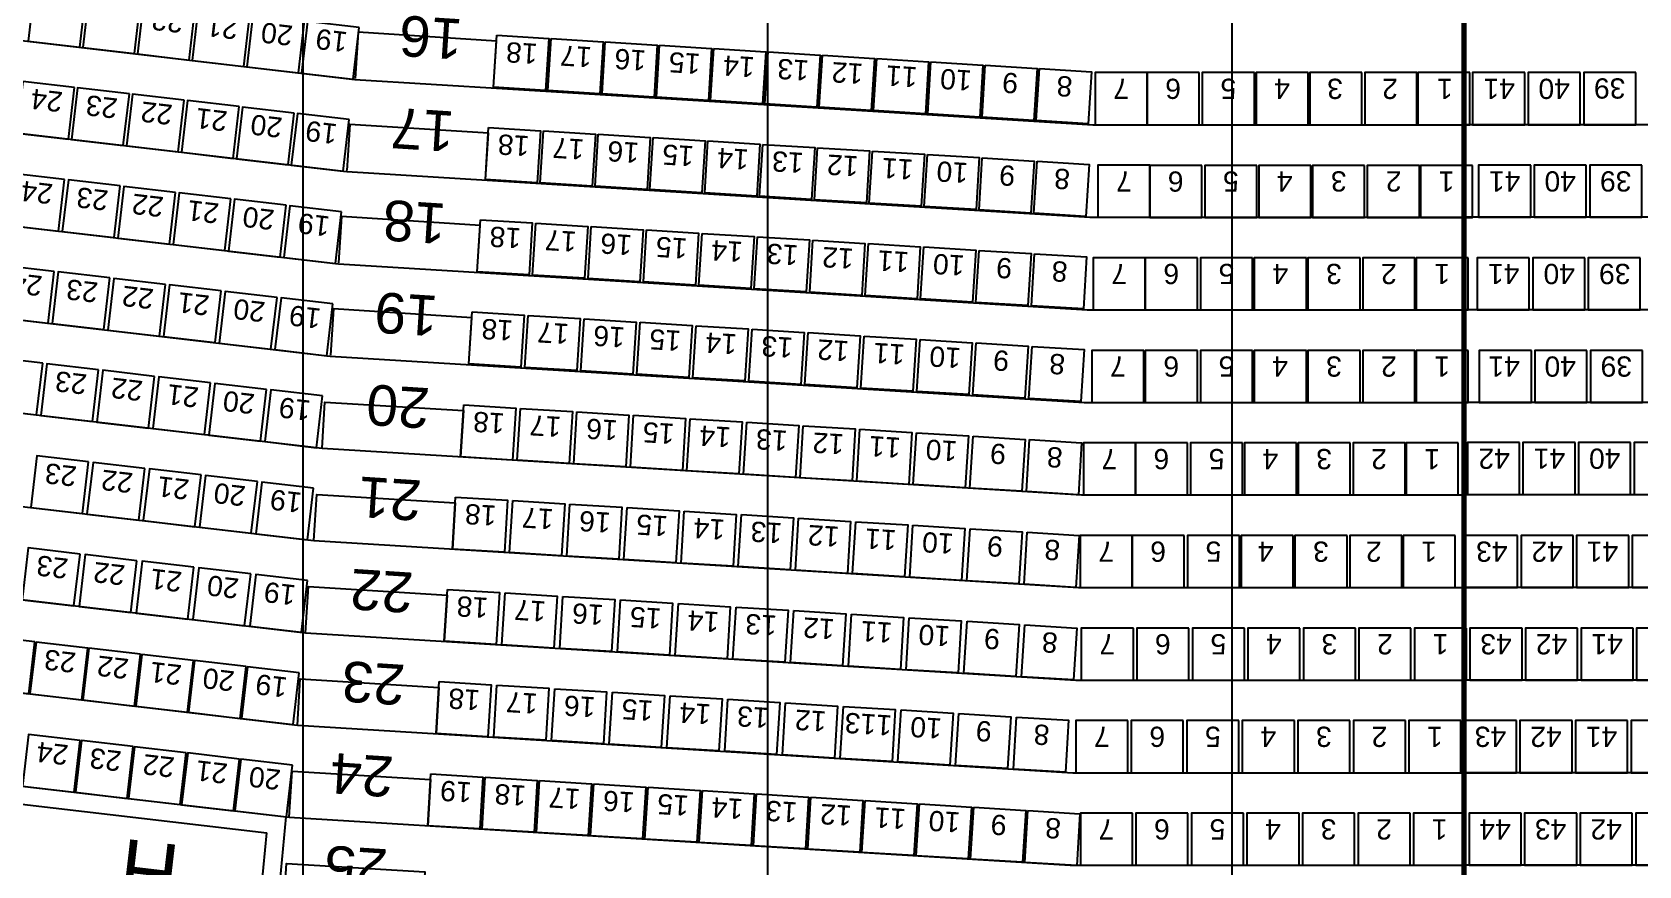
# Model space of a CAD drawing. Header units: millimetres. Extents: x -76108 to 202332, y 27411 to 140378.
# Drawn here: x 106375 to 120263, y 42728 to 49933 of the extents above; entities that cross this region are included whole.
import ezdxf
from ezdxf.enums import TextEntityAlignment as Align

# ---------------------------------------------------------------- set-up
doc = ezdxf.new("R2010")
doc.units = ezdxf.units.MM
doc.header["$LTSCALE"] = 100
for name, color, linetype in [('LINOR_HÄNG', 40, 'CONTINUOUS'), ('O-RADER', 252, 'CONTINUOUS'), ('O-STOLAR', 1, 'CONTINUOUS'), ('O-STOLNUMMER', 7, 'CONTINUOUS'), ('R-RADER', 252, 'CONTINUOUS'), ('R-RADNUMMER', 4, 'CONTINUOUS'), ('R-STOLAR', 1, 'CONTINUOUS'), ('R-STOLNUMMER', 7, 'CONTINUOUS'), ('R-TRAPPA', 254, 'CONTINUOUS'), ('SEKTIONS_NR', 4, 'CONTINUOUS')]:
    doc.layers.add(name, color=color, linetype=linetype)
doc.layers.add('SEKTIONER', color=4, linetype='CONTINUOUS', lineweight=70)
doc.styles.add('ARIAL', font='arial.ttf')

msp = doc.modelspace()

# ---------------------------------------------------------------- linework, layer by layer
at = {"layer": 'LINOR_HÄNG'}
for p, q in [((116745.1, 137808.9), (116745.1, 30391.1)), ((112730.1, 137450.7), (112730.1, 30749.3)), ((108715.1, 136831.3), (108715.1, 31368.7))]:
    msp.add_line(p, q, dxfattribs=at)
at = {"layer": 'O-RADER'}
for p, q in [((121962.5, 49133.3), (118752.6, 49133.3)), ((121987.1, 48333.3), (118752.6, 48333.3)), ((122011.6, 47533.3), (118752.6, 47533.3)), ((122036.2, 46733.3), (118752.6, 46733.3)), ((122060.7, 45933.3), (118752.6, 45933.3)), ((122085.3, 45133.3), (118752.6, 45133.3)), ((122109.8, 44333.3), (118752.6, 44333.3)), ((122134.4, 43533.3), (118752.6, 43533.3)), ((122158.9, 42733.3), (118752.6, 42733.3))]:
    msp.add_line(p, q, dxfattribs=at)
at = {"layer": 'O-STOLAR'}
for points in [[(119275.9, 49583.3), (118825.9, 49583.3), (118825.9, 49133.3), (119275.9, 49133.3)], [(119755.9, 49583.3), (119305.9, 49583.3), (119305.9, 49133.3), (119755.9, 49133.3)], [(120235.9, 49583.3), (119785.9, 49583.3), (119785.9, 49133.3), (120235.9, 49133.3)], [(119328.2, 48783.3), (118878.2, 48783.3), (118878.2, 48333.3), (119328.2, 48333.3)], [(119808.2, 48783.3), (119358.2, 48783.3), (119358.2, 48333.3), (119808.2, 48333.3)], [(120288.2, 48783.3), (119838.2, 48783.3), (119838.2, 48333.3), (120288.2, 48333.3)], [(119315.1, 47983.3), (118865.1, 47983.3), (118865.1, 47533.3), (119315.1, 47533.3)], [(119795.1, 47983.3), (119345.1, 47983.3), (119345.1, 47533.3), (119795.1, 47533.3)], [(120275.1, 47983.3), (119825.1, 47983.3), (119825.1, 47533.3), (120275.1, 47533.3)], [(119333.8, 47183.3), (118883.8, 47183.3), (118883.8, 46733.3), (119333.8, 46733.3)], [(119813.8, 47183.3), (119363.8, 47183.3), (119363.8, 46733.3), (119813.8, 46733.3)], [(120293.8, 47183.3), (119843.8, 47183.3), (119843.8, 46733.3), (120293.8, 46733.3)], [(119231.1, 46386.8), (118781.1, 46386.8), (118781.1, 45936.8), (119231.1, 45936.8)], [(119711.1, 46386.8), (119261.1, 46386.8), (119261.1, 45936.8), (119711.1, 45936.8)], [(120191.1, 46386.8), (119741.1, 46386.8), (119741.1, 45936.8), (120191.1, 45936.8)], [(120671.1, 46386.8), (120221.1, 46386.8), (120221.1, 45936.8), (120671.1, 45936.8)], [(119215.2, 45583.3), (118765.2, 45583.3), (118765.2, 45133.3), (119215.2, 45133.3)], [(119695.2, 45583.3), (119245.2, 45583.3), (119245.2, 45133.3), (119695.2, 45133.3)], [(120175.2, 45583.3), (119725.2, 45583.3), (119725.2, 45133.3), (120175.2, 45133.3)], [(120655.2, 45583.3), (120205.2, 45583.3), (120205.2, 45133.3), (120655.2, 45133.3)], [(119253.3, 44783.3), (118803.3, 44783.3), (118803.3, 44333.3), (119253.3, 44333.3)], [(119733.3, 44783.3), (119283.3, 44783.3), (119283.3, 44333.3), (119733.3, 44333.3)], [(120213.3, 44783.3), (119763.3, 44783.3), (119763.3, 44333.3), (120213.3, 44333.3)], [(120693.3, 44783.3), (120243.3, 44783.3), (120243.3, 44333.3), (120693.3, 44333.3)], [(119205.4, 43983.3), (118755.4, 43983.3), (118755.4, 43533.3), (119205.4, 43533.3)], [(119685.4, 43983.3), (119235.4, 43983.3), (119235.4, 43533.3), (119685.4, 43533.3)], [(120165.4, 43983.3), (119715.4, 43983.3), (119715.4, 43533.3), (120165.4, 43533.3)], [(120645.4, 43983.3), (120195.4, 43983.3), (120195.4, 43533.3), (120645.4, 43533.3)], [(119245.4, 43183.3), (118795.4, 43183.3), (118795.4, 42733.3), (119245.4, 42733.3)], [(119725.4, 43183.3), (119275.4, 43183.3), (119275.4, 42733.3), (119725.4, 42733.3)], [(120205.4, 43183.3), (119755.4, 43183.3), (119755.4, 42733.3), (120205.4, 42733.3)], [(120685.4, 43183.3), (120235.4, 43183.3), (120235.4, 42733.3), (120685.4, 42733.3)]]:
    msp.add_lwpolyline(points, close=True, dxfattribs=at)
at = {"layer": 'R-RADER'}
for p, q in [((103004.9, 50244.3), (109164.8, 49525)), ((102892.6, 49452), (109093.8, 48727.9)), ((109164.8, 49525), (113783.1, 49241.4)), ((113783.1, 49241.4), (115542.7, 49133.3)), ((115542.7, 49133.3), (118752.6, 49133.3)), ((102780.3, 48659.7), (109022.9, 47930.7)), ((109093.8, 48727.9), (113758.6, 48441.4)), ((113758.6, 48441.4), (115518.1, 48333.3)), ((115518.1, 48333.3), (118752.6, 48333.3)), ((109022.9, 47930.7), (113579.2, 47650.9)), ((102668, 47867.3), (108951.9, 47133.6)), ((113579.2, 47650.9), (115493.6, 47533.3)), ((115493.6, 47533.3), (118752.6, 47533.3)), ((108951.9, 47133.6), (113554.6, 46850.9)), ((102555.7, 47075), (108880.9, 46336.4)), ((113554.6, 46850.9), (115469, 46733.3)), ((115469, 46733.3), (118752.6, 46733.3)), ((102443.4, 46282.7), (108810, 45539.3)), ((108880.9, 46336.4), (115211.6, 45947.6)), ((115211.6, 45947.6), (115444.5, 45933.3)), ((115444.5, 45933.3), (118752.6, 45933.3)), ((102331.2, 45490.4), (108739, 44742.1)), ((108810, 45539.3), (115187, 45147.6)), ((115187, 45147.6), (115420, 45133.3)), ((115420, 45133.3), (118752.6, 45133.3)), ((108739, 44742.1), (115395.4, 44333.3)), ((102218.9, 44698), (108668, 43945)), ((115395.4, 44333.3), (118752.6, 44333.3)), ((108668, 43945), (115370.9, 43533.3)), ((115370.9, 43533.3), (118752.6, 43533.3)), ((108597.1, 43147.8), (108597.1, 43147.8)), ((108597.1, 43147.8), (115346.3, 42733.3)), ((115346.3, 42733.3), (118752.6, 42733.3))]:
    msp.add_line(p, q, dxfattribs=at)
at = {"layer": 'R-STOLAR'}
for points in [[(106838.7, 50249.7), (106391.8, 50301.9), (106339.6, 49854.9), (106786.5, 49802.7)], [(107311.5, 50194.5), (106864.6, 50246.7), (106812.4, 49799.7), (107259.3, 49747.5)], [(107784.3, 50139.3), (107337.4, 50191.5), (107285.2, 49744.5), (107732.1, 49692.3)], [(108257.1, 50084.1), (107810.1, 50136.3), (107757.9, 49689.3), (108204.9, 49637.1)], [(108729.9, 50028.9), (108282.9, 50081.1), (108230.7, 49634.1), (108677.7, 49581.9)], [(109202.7, 49973.7), (108755.7, 50025.9), (108703.5, 49578.9), (109150.5, 49526.7)], [(110390.9, 49906.1), (110840.1, 49878.5), (110812.5, 49429.4), (110363.3, 49457)], [(110860, 49877.3), (111309.2, 49849.7), (111281.6, 49400.6), (110832.5, 49428.1)], [(111329.2, 49848.5), (111778.3, 49820.9), (111750.7, 49371.7), (111301.6, 49399.3)], [(111798.3, 49819.7), (112247.4, 49792.1), (112219.8, 49342.9), (111770.7, 49370.5)], [(112267.4, 49790.9), (112716.5, 49763.3), (112689, 49314.1), (112239.8, 49341.7)], [(112736.5, 49762), (113185.7, 49734.5), (113158.1, 49285.3), (112708.9, 49312.9)], [(113205.6, 49733.2), (113654.8, 49705.6), (113627.2, 49256.5), (113178, 49284.1)], [(113674.7, 49704.4), (114123.9, 49676.8), (114096.3, 49227.7), (113647.2, 49255.3)], [(114143.9, 49675.6), (114593, 49648), (114565.4, 49198.9), (114116.3, 49226.5)], [(114613, 49646.8), (115062.1, 49619.2), (115034.5, 49170.1), (114585.4, 49197.6)], [(115082.1, 49618), (115531.2, 49590.4), (115503.7, 49141.2), (115054.5, 49168.8)], [(116012.5, 49583.3), (115562.5, 49583.3), (115562.5, 49133.3), (116012.5, 49133.3)], [(116462.5, 49583.3), (116012.5, 49583.3), (116012.5, 49133.3), (116462.5, 49133.3)], [(116939.4, 49583.3), (116489.4, 49583.3), (116489.4, 49133.3), (116939.4, 49133.3)], [(117404.7, 49583.3), (116954.7, 49583.3), (116954.7, 49133.3), (117404.7, 49133.3)], [(117868.9, 49583.3), (117418.9, 49583.3), (117418.9, 49133.3), (117868.9, 49133.3)], [(118343.5, 49583.3), (117893.5, 49583.3), (117893.5, 49133.3), (118343.5, 49133.3)], [(118803.2, 49583.3), (118353.2, 49583.3), (118353.2, 49133.3), (118803.2, 49133.3)], [(106740.4, 49455.7), (106293.4, 49507.9), (106241.2, 49061), (106688.2, 49008.8)], [(107215.1, 49400.3), (106768.2, 49452.5), (106716, 49005.5), (107162.9, 48953.3)], [(107689.9, 49344.9), (107242.9, 49397.1), (107190.8, 48950.1), (107637.7, 48897.9)], [(108164.7, 49289.4), (107717.7, 49341.6), (107665.5, 48894.7), (108112.5, 48842.5)], [(108639.5, 49234), (108192.5, 49286.2), (108140.3, 48839.2), (108587.3, 48787)], [(109114.2, 49178.6), (108667.3, 49230.8), (108615.1, 48783.8), (109062, 48731.6)], [(110320, 49109), (110769.1, 49081.4), (110741.5, 48632.3), (110292.4, 48659.9)], [(110794.1, 49079.9), (111243.2, 49052.3), (111215.6, 48603.2), (110766.5, 48630.7)], [(111268.2, 49050.8), (111717.3, 49023.2), (111689.8, 48574), (111240.6, 48601.6)], [(111742.3, 49021.7), (112191.4, 48994.1), (112163.9, 48544.9), (111714.7, 48572.5)], [(112216.4, 48992.5), (112665.6, 48965), (112638, 48515.8), (112188.8, 48543.4)], [(112690.5, 48963.4), (113139.7, 48935.8), (113112.1, 48486.7), (112662.9, 48514.3)], [(113164.6, 48934.3), (113613.8, 48906.7), (113586.2, 48457.6), (113137, 48485.2)], [(113638.7, 48905.2), (114087.9, 48877.6), (114060.3, 48428.4), (113611.1, 48456)], [(114112.8, 48876.1), (114562, 48848.5), (114534.4, 48399.3), (114085.2, 48426.9)], [(114586.9, 48846.9), (115036.1, 48819.4), (115008.5, 48370.2), (114559.3, 48397.8)], [(115061, 48817.8), (115510.2, 48790.2), (115482.6, 48341.1), (115033.5, 48368.7)], [(116037.1, 48783.3), (115587.1, 48783.3), (115587.1, 48333.3), (116037.1, 48333.3)], [(116484.6, 48782), (116034.6, 48782), (116034.6, 48332), (116484.6, 48332)], [(116961.4, 48782), (116511.4, 48782), (116511.4, 48332), (116961.4, 48332)], [(117426.7, 48782), (116976.7, 48782), (116976.7, 48332), (117426.7, 48332)], [(117890.9, 48782), (117440.9, 48782), (117440.9, 48332), (117890.9, 48332)], [(118365.5, 48782), (117915.5, 48782), (117915.5, 48332), (118365.5, 48332)], [(118825.2, 48782), (118375.2, 48782), (118375.2, 48332), (118825.2, 48332)], [(106655.9, 48660.2), (106208.9, 48712.4), (106156.7, 48265.4), (106603.7, 48213.2)], [(107134.6, 48604.3), (106687.7, 48656.5), (106635.5, 48209.5), (107082.4, 48157.3)], [(107613.4, 48548.4), (107166.4, 48600.6), (107114.2, 48153.6), (107561.2, 48101.4)], [(108092.1, 48492.5), (107645.2, 48544.7), (107593, 48097.7), (108039.9, 48045.5)], [(108570.9, 48436.6), (108123.9, 48488.8), (108071.7, 48041.8), (108518.7, 47989.6)], [(109049.6, 48380.7), (108602.7, 48432.9), (108550.5, 47985.9), (108997.4, 47933.7)], [(110249, 48311.9), (110698.2, 48284.3), (110670.6, 47835.2), (110221.4, 47862.8)], [(110728.1, 48282.5), (111177.3, 48254.9), (111149.7, 47805.8), (110700.5, 47833.4)], [(111207.2, 48253.1), (111656.4, 48225.5), (111628.8, 47776.3), (111179.6, 47803.9)], [(111686.3, 48223.7), (112135.5, 48196.1), (112107.9, 47746.9), (111658.7, 47774.5)], [(112165.4, 48194.2), (112614.6, 48166.6), (112587, 47717.5), (112137.8, 47745.1)], [(112644.5, 48164.8), (113093.7, 48137.2), (113066.1, 47688.1), (112616.9, 47715.7)], [(113123.6, 48135.4), (113572.7, 48107.8), (113545.2, 47658.6), (113096, 47686.2)], [(113602.7, 48106), (114051.8, 48078.4), (114024.3, 47629.2), (113575.1, 47656.8)], [(114081.8, 48076.5), (114530.9, 48048.9), (114503.4, 47599.8), (114054.2, 47627.4)], [(106564.5, 47865.4), (106117.5, 47917.6), (106065.3, 47470.6), (106512.3, 47418.5)], [(114560.9, 48047.1), (115010, 48019.5), (114982.5, 47570.4), (114533.3, 47597.9)], [(115040, 48017.7), (115489.1, 47990.1), (115461.6, 47540.9), (115012.4, 47568.5)], [(115996.6, 47983.3), (115546.6, 47983.3), (115546.6, 47533.3), (115996.6, 47533.3)], [(116446.6, 47983.3), (115996.6, 47983.3), (115996.6, 47533.3), (116446.6, 47533.3)], [(116923.5, 47983.3), (116473.5, 47983.3), (116473.5, 47533.3), (116923.5, 47533.3)], [(117388.8, 47983.3), (116938.8, 47983.3), (116938.8, 47533.3), (117388.8, 47533.3)], [(117852.9, 47983.3), (117402.9, 47983.3), (117402.9, 47533.3), (117852.9, 47533.3)], [(118327.6, 47983.3), (117877.6, 47983.3), (117877.6, 47533.3), (118327.6, 47533.3)], [(118787.3, 47983.3), (118337.3, 47983.3), (118337.3, 47533.3), (118787.3, 47533.3)], [(107046.2, 47809.2), (106599.2, 47861.4), (106547, 47414.4), (106994, 47362.2)], [(107527.9, 47752.9), (107080.9, 47805.1), (107028.8, 47358.1), (107475.7, 47306)], [(108009.6, 47696.7), (107562.7, 47748.9), (107510.5, 47301.9), (107957.4, 47249.7)], [(108491.4, 47640.4), (108044.4, 47692.6), (107992.2, 47245.6), (108439.2, 47193.5)], [(108973.1, 47584.2), (108526.1, 47636.4), (108473.9, 47189.4), (108920.9, 47137.2)], [(110178.1, 47514.8), (110627.2, 47487.3), (110599.6, 47038.1), (110150.5, 47065.7)], [(110662.1, 47485.1), (111111.3, 47457.5), (111083.7, 47008.4), (110634.6, 47036)], [(111146.2, 47455.4), (111595.4, 47427.8), (111567.8, 46978.6), (111118.6, 47006.2)], [(111630.3, 47425.6), (112079.5, 47398.1), (112051.9, 46948.9), (111602.7, 46976.5)], [(112114.4, 47395.9), (112563.6, 47368.3), (112536, 46919.2), (112086.8, 46946.8)], [(112598.5, 47366.2), (113047.6, 47338.6), (113020.1, 46889.4), (112570.9, 46917)], [(113082.6, 47336.5), (113531.7, 47308.9), (113504.1, 46859.7), (113055, 46887.3)], [(113566.7, 47306.7), (114015.8, 47279.1), (113988.2, 46830), (113539.1, 46857.6)], [(114050.8, 47277), (114499.9, 47249.4), (114472.3, 46800.2), (114023.2, 46827.8)], [(114534.8, 47247.3), (114984, 47219.7), (114956.4, 46770.5), (114507.3, 46798.1)], [(106466.1, 47071.5), (106019.1, 47123.7), (105966.9, 46676.7), (106413.9, 46624.5)], [(115018.9, 47217.5), (115468.1, 47189.9), (115440.5, 46740.8), (114991.3, 46768.4)], [(115985, 47183.3), (115535, 47183.3), (115535, 46733.3), (115985, 46733.3)], [(116446.6, 47183.3), (115996.6, 47183.3), (115996.6, 46733.3), (116446.6, 46733.3)], [(116923.5, 47183.3), (116473.5, 47183.3), (116473.5, 46733.3), (116923.5, 46733.3)], [(117388.8, 47183.3), (116938.8, 47183.3), (116938.8, 46733.3), (117388.8, 46733.3)], [(117852.9, 47183.3), (117402.9, 47183.3), (117402.9, 46733.3), (117852.9, 46733.3)], [(118327.6, 47183.3), (117877.6, 47183.3), (117877.6, 46733.3), (118327.6, 46733.3)], [(118787.3, 47183.3), (118337.3, 47183.3), (118337.3, 46733.3), (118787.3, 46733.3)], [(106949.8, 47015), (106502.8, 47067.2), (106450.6, 46620.2), (106897.6, 46568)], [(107433.5, 46958.5), (106986.5, 47010.7), (106934.4, 46563.7), (107381.3, 46511.5)], [(107917.2, 46902), (107470.3, 46954.2), (107418.1, 46507.3), (107865, 46455.1)], [(108400.9, 46845.5), (107954, 46897.7), (107901.8, 46450.8), (108348.7, 46398.6)], [(108884.6, 46789.1), (108437.7, 46841.3), (108385.5, 46394.3), (108832.5, 46342.1)], [(110106.3, 46712), (110555.4, 46684.4), (110527.8, 46235.3), (110078.7, 46262.9)], [(110595.3, 46682), (111044.5, 46654.4), (111016.9, 46205.3), (110567.7, 46232.8)], [(111084.4, 46652), (111533.6, 46624.4), (111506, 46175.2), (111056.8, 46202.8)], [(111573.5, 46621.9), (112022.6, 46594.3), (111995.1, 46145.2), (111545.9, 46172.8)], [(112062.6, 46591.9), (112511.7, 46564.3), (112484.1, 46115.1), (112035, 46142.7)], [(112551.6, 46561.8), (113000.8, 46534.3), (112973.2, 46085.1), (112524.1, 46112.7)], [(113040.7, 46531.8), (113489.9, 46504.2), (113462.3, 46055.1), (113013.1, 46082.6)], [(113529.8, 46501.8), (113979, 46474.2), (113951.4, 46025), (113502.2, 46052.6)], [(114018.9, 46471.7), (114468, 46444.1), (114440.4, 45995), (113991.3, 46022.6)], [(114508, 46441.7), (114957.1, 46414.1), (114929.5, 45964.9), (114480.4, 45992.5)], [(114997, 46411.6), (115446.2, 46384.1), (115418.6, 45934.9), (114969.5, 45962.5)], [(106861.3, 46219.9), (106414.4, 46272.1), (106362.2, 45825.1), (106809.2, 45772.9)], [(115911.1, 46383.3), (115461.1, 46383.3), (115461.1, 45933.3), (115911.1, 45933.3)], [(116361.1, 46383.3), (115911.1, 46383.3), (115911.1, 45933.3), (116361.1, 45933.3)], [(116837.9, 46383.3), (116387.9, 46383.3), (116387.9, 45933.3), (116837.9, 45933.3)], [(117303.2, 46383.3), (116853.2, 46383.3), (116853.2, 45933.3), (117303.2, 45933.3)], [(117767.4, 46383.3), (117317.4, 46383.3), (117317.4, 45933.3), (117767.4, 45933.3)], [(118242.1, 46383.3), (117792.1, 46383.3), (117792.1, 45933.3), (118242.1, 45933.3)], [(118701.8, 46383.3), (118251.8, 46383.3), (118251.8, 45933.3), (118701.8, 45933.3)], [(107348, 46163.1), (106901.1, 46215.2), (106848.9, 45768.3), (107295.8, 45716.1)], [(107834.7, 46106.2), (107387.8, 46158.4), (107335.6, 45711.4), (107782.5, 45659.3)], [(108321.4, 46049.4), (107874.5, 46101.6), (107822.3, 45654.6), (108269.2, 45602.4)], [(108808.1, 45992.6), (108361.2, 46044.8), (108309, 45597.8), (108755.9, 45545.6)], [(110035.3, 45914.9), (110484.4, 45887.3), (110456.9, 45438.1), (110007.7, 45465.7)], [(110529.4, 45884.5), (110978.5, 45857), (110950.9, 45407.8), (110501.8, 45435.4)], [(111023.4, 45854.2), (111472.6, 45826.6), (111445, 45377.5), (110995.8, 45405)], [(111517.5, 45823.8), (111966.6, 45796.3), (111939.1, 45347.1), (111489.9, 45374.7)], [(112011.6, 45793.5), (112460.7, 45765.9), (112433.1, 45316.8), (111984, 45344.3)], [(112505.6, 45763.2), (112954.8, 45735.6), (112927.2, 45286.4), (112478, 45314)], [(112999.7, 45732.8), (113448.9, 45705.2), (113421.3, 45256.1), (112972.1, 45283.7)], [(113493.8, 45702.5), (113942.9, 45674.9), (113915.3, 45225.7), (113466.2, 45253.3)], [(113987.8, 45672.1), (114437, 45644.5), (114409.4, 45195.4), (113960.3, 45223)], [(114481.9, 45641.8), (114931.1, 45614.2), (114903.5, 45165), (114454.3, 45192.6)], [(114976, 45611.4), (115425.1, 45583.8), (115397.5, 45134.7), (114948.4, 45162.3)], [(115884, 45583.3), (115434, 45583.3), (115434, 45133.3), (115884, 45133.3)], [(116334, 45583.3), (115884, 45583.3), (115884, 45133.3), (116334, 45133.3)], [(116810.8, 45583.3), (116360.8, 45583.3), (116360.8, 45133.3), (116810.8, 45133.3)], [(117276.1, 45583.3), (116826.1, 45583.3), (116826.1, 45133.3), (117276.1, 45133.3)], [(117740.3, 45583.3), (117290.3, 45583.3), (117290.3, 45133.3), (117740.3, 45133.3)], [(118214.9, 45583.3), (117764.9, 45583.3), (117764.9, 45133.3), (118214.9, 45133.3)], [(118674.6, 45583.3), (118224.6, 45583.3), (118224.6, 45133.3), (118674.6, 45133.3)], [(106788.8, 45422.9), (106341.8, 45475.1), (106289.6, 45028.1), (106736.6, 44976)], [(107280.4, 45365.5), (106833.5, 45417.7), (106781.3, 44970.7), (107228.3, 44918.5)], [(107772.1, 45308.1), (107325.1, 45360.3), (107273, 44913.3), (107719.9, 44861.1)], [(108263.8, 45250.7), (107816.8, 45302.9), (107764.6, 44855.9), (108211.6, 44803.7)], [(108755.4, 45193.3), (108308.5, 45245.5), (108256.3, 44798.5), (108703.2, 44746.3)], [(109964.3, 45117.7), (110413.5, 45090.1), (110385.9, 44641), (109936.7, 44668.6)], [(110463.4, 45087.1), (110912.5, 45059.5), (110884.9, 44610.3), (110435.8, 44637.9)], [(110962.4, 45056.4), (111411.6, 45028.8), (111384, 44579.7), (110934.9, 44607.3)], [(111461.5, 45025.8), (111910.7, 44998.2), (111883.1, 44549), (111433.9, 44576.6)], [(111960.6, 44995.1), (112409.7, 44967.5), (112382.1, 44518.4), (111933, 44546)], [(112459.6, 44964.5), (112908.8, 44936.9), (112881.2, 44487.7), (112432, 44515.3)], [(112958.7, 44933.8), (113407.8, 44906.2), (113380.2, 44457.1), (112931.1, 44484.7)], [(113457.7, 44903.2), (113906.9, 44875.6), (113879.3, 44426.4), (113430.2, 44454)], [(113956.8, 44872.5), (114406, 44844.9), (114378.4, 44395.8), (113929.2, 44423.4)], [(114455.9, 44841.9), (114905, 44814.3), (114877.4, 44365.1), (114428.3, 44392.7)], [(114954.9, 44811.2), (115404.1, 44783.6), (115376.5, 44334.5), (114927.3, 44362.1)], [(115893.3, 44783.3), (115443.3, 44783.3), (115443.3, 44333.3), (115893.3, 44333.3)], [(116373.3, 44783.3), (115923.3, 44783.3), (115923.3, 44333.3), (116373.3, 44333.3)], [(116853.3, 44783.3), (116403.3, 44783.3), (116403.3, 44333.3), (116853.3, 44333.3)], [(117333.3, 44783.3), (116883.3, 44783.3), (116883.3, 44333.3), (117333.3, 44333.3)], [(117813.3, 44783.3), (117363.3, 44783.3), (117363.3, 44333.3), (117813.3, 44333.3)], [(118293.3, 44783.3), (117843.3, 44783.3), (117843.3, 44333.3), (118293.3, 44333.3)], [(118773.3, 44783.3), (118323.3, 44783.3), (118323.3, 44333.3), (118773.3, 44333.3)], [(106398.4, 44663.1), (105951.4, 44715.3), (105899.2, 44268.3), (106346.2, 44216.1)], [(106855.3, 44609.7), (106408.3, 44661.9), (106356.1, 44214.9), (106803.1, 44162.8)], [(107312.2, 44556.4), (106865.2, 44608.6), (106813, 44161.6), (107260, 44109.4)], [(107769.1, 44503), (107322.1, 44555.2), (107269.9, 44108.2), (107716.9, 44056.1)], [(108226, 44449.7), (107779, 44501.9), (107726.8, 44054.9), (108173.8, 44002.7)], [(108682.9, 44396.3), (108235.9, 44448.5), (108183.7, 44001.5), (108630.7, 43949.4)], [(109893.4, 44320.6), (110342.5, 44293), (110314.9, 43843.8), (109865.8, 43871.4)], [(110392.4, 44289.9), (110841.6, 44262.3), (110814, 43813.2), (110364.8, 43840.8)], [(110891.5, 44259.3), (111340.6, 44231.7), (111313, 43782.5), (110863.9, 43810.1)], [(111390.5, 44228.6), (111839.7, 44201), (111812.1, 43751.9), (111362.9, 43779.5)], [(111889.6, 44198), (112338.7, 44170.4), (112311.2, 43721.2), (111862, 43748.8)], [(112388.7, 44167.3), (112837.8, 44139.7), (112810.2, 43690.6), (112361.1, 43718.2)], [(112887.7, 44136.7), (113336.9, 44109.1), (113309.3, 43659.9), (112860.1, 43687.5)], [(113386.8, 44106), (113835.9, 44078.4), (113808.3, 43629.3), (113359.2, 43656.9)], [(113885.8, 44075.4), (114335, 44047.8), (114307.4, 43598.6), (113858.2, 43626.2)], [(114384.9, 44044.7), (114834, 44017.1), (114806.5, 43568), (114357.3, 43595.6)], [(114884, 44014.1), (115333.1, 43986.5), (115305.5, 43537.3), (114856.4, 43564.9)], [(115845.4, 43983.3), (115395.4, 43983.3), (115395.4, 43533.3), (115845.4, 43533.3)], [(116325.4, 43983.3), (115875.4, 43983.3), (115875.4, 43533.3), (116325.4, 43533.3)], [(116805.4, 43983.3), (116355.4, 43983.3), (116355.4, 43533.3), (116805.4, 43533.3)], [(117285.4, 43983.3), (116835.4, 43983.3), (116835.4, 43533.3), (117285.4, 43533.3)], [(117765.4, 43983.3), (117315.4, 43983.3), (117315.4, 43533.3), (117765.4, 43533.3)], [(118245.4, 43983.3), (117795.4, 43983.3), (117795.4, 43533.3), (118245.4, 43533.3)], [(118725.4, 43983.3), (118275.4, 43983.3), (118275.4, 43533.3), (118725.4, 43533.3)], [(106789.6, 43812), (106342.6, 43864.1), (106290.4, 43417.2), (106737.4, 43365)], [(107248.5, 43758.4), (106801.5, 43810.6), (106749.3, 43363.6), (107196.3, 43311.4)], [(107707.4, 43704.8), (107260.4, 43757), (107208.2, 43310), (107655.2, 43257.8)], [(108166.2, 43651.2), (107719.3, 43703.4), (107667.1, 43256.4), (108114.1, 43204.2)], [(108625.1, 43597.6), (108178.2, 43649.8), (108126, 43202.9), (108572.9, 43150.7)], [(109822.4, 43523.4), (110271.5, 43495.8), (110244, 43046.7), (109794.8, 43074.3)], [(110291.5, 43494.6), (110740.7, 43467), (110713.1, 43017.9), (110263.9, 43045.5)], [(110760.6, 43465.8), (111209.8, 43438.2), (111182.2, 42989.1), (110733, 43016.7)], [(111229.7, 43437), (111678.9, 43409.4), (111651.3, 42960.3), (111202.2, 42987.8)], [(111698.9, 43408.2), (112148, 43380.6), (112120.4, 42931.4), (111671.3, 42959)], [(112168, 43379.4), (112617.1, 43351.8), (112589.5, 42902.6), (112140.4, 42930.2)], [(112637.1, 43350.6), (113086.2, 43323), (113058.7, 42873.8), (112609.5, 42901.4)], [(113106.2, 43321.7), (113555.4, 43294.2), (113527.8, 42845), (113078.6, 42872.6)], [(113575.3, 43292.9), (114024.5, 43265.3), (113996.9, 42816.2), (113547.7, 42843.8)], [(114044.4, 43264.1), (114493.6, 43236.5), (114466, 42787.4), (114016.8, 42815)], [(114513.5, 43235.3), (114962.7, 43207.7), (114935.1, 42758.6), (114486, 42786.2)], [(114982.7, 43206.5), (115431.8, 43178.9), (115404.2, 42729.8), (114955.1, 42757.3)], [(115885.4, 43183.3), (115435.4, 43183.3), (115435.4, 42733.3), (115885.4, 42733.3)], [(116365.4, 43183.3), (115915.4, 43183.3), (115915.4, 42733.3), (116365.4, 42733.3)], [(116845.4, 43183.3), (116395.4, 43183.3), (116395.4, 42733.3), (116845.4, 42733.3)], [(117325.4, 43183.3), (116875.4, 43183.3), (116875.4, 42733.3), (117325.4, 42733.3)], [(117805.4, 43183.3), (117355.4, 43183.3), (117355.4, 42733.3), (117805.4, 42733.3)], [(118285.4, 43183.3), (117835.4, 43183.3), (117835.4, 42733.3), (118285.4, 42733.3)], [(118765.4, 43183.3), (118315.4, 43183.3), (118315.4, 42733.3), (118765.4, 42733.3)]]:
    msp.add_lwpolyline(points, close=True, dxfattribs=at)
at = {"layer": 'R-TRAPPA'}
for p, q in [((102135.3, 43902.4), (108597.1, 43147.8)), ((108496.2, 42354.2), (108570.7, 43150.9)), ((108342.2, 42372.2), (108402.2, 43014.5))]:
    msp.add_line(p, q, dxfattribs=at)
for points in [[(110363.3, 49457), (110389, 49856.1), (109191.5, 49933.2), (109165.8, 49534)], [(110292.4, 48659.9), (110318.1, 49059), (109120.5, 49136.1), (109094.9, 48736.9)], [(110221.4, 47862.8), (110247.1, 48262), (109049.6, 48339), (109023.9, 47939.8)], [(110150.5, 47065.7), (110176.1, 47464.9), (108978.6, 47541.9), (108952.9, 47142.7)], [(108880.9, 46336.4), (108905.4, 46735.7), (110103.2, 46662.1), (110078.7, 46262.9)], [(108810, 45539.3), (108834.5, 45938.5), (110032.2, 45865), (110007.7, 45465.7)], [(108739, 44742.1), (108763.5, 45141.4), (109961.3, 45067.8), (109936.7, 44668.6)], [(108668, 43945), (108692.5, 44344.2), (109890.3, 44270.7), (109865.8, 43871.4)], [(102267.8, 43730.8), (108402.2, 43014.5)], [(108597.1, 43147.8), (108621.6, 43547.1), (109819.3, 43473.5), (109794.8, 43074.3)], [(108548, 42349.4), (108572.5, 42748.6), (109770.3, 42675), (109745.8, 42275.8)]]:
    msp.add_lwpolyline(points, dxfattribs=at)
at = {"layer": 'SEKTIONER'}
msp.add_line((118752.6, 41133.3), (118752.6, 58420.4), dxfattribs=at)

# ---------------------------------------------------------------- texts
at = {"layer": 'O-STOLNUMMER', "style": 'ARIAL'}
for s, p in [('41', (119055.9, 49583.3)), ('40', (119530.9, 49583.3)), ('39', (120010.9, 49586.5)), ('41', (119103.2, 48783.3)), ('40', (119583.2, 48783.3)), ('39', (120063.2, 48783.3)), ('41', (119094.8, 47983.3)), ('40', (119574.8, 47983.3)), ('39', (120054.8, 47983.3)), ('41', (119098.5, 47183.3)), ('40', (119583.5, 47183.3)), ('39', (120068.5, 47183.3)), ('42', (119012.1, 46386.8)), ('41', (119490.1, 46386.8)), ('40', (119968.1, 46386.8)), ('43', (118992.2, 45583.3)), ('42', (119470.2, 45583.3)), ('41', (119948.2, 45583.3)), ('43', (119028.3, 44783.3)), ('42', (119508.3, 44783.3)), ('41', (119988.3, 44783.3)), ('43', (118980.4, 43983.3)), ('42', (119460.4, 43983.3)), ('41', (119940.4, 43983.3)), ('44', (119020.4, 43183.3)), ('43', (119500.4, 43183.3)), ('42', (119980.4, 43183.3))]:
    msp.add_text(s, height=175, rotation=180, dxfattribs=at).set_placement(p, align=Align.BOTTOM_CENTER)
at = {"layer": 'R-RADNUMMER', "style": 'ARIAL'}
for s, p in [('16', (110104, 50043.4)), ('17', (110033, 49246.3)), ('18', (109962.1, 48449.3)), ('19', (109891.1, 47652.2)), ('20', (109820.1, 46855.1)), ('21', (109749.2, 46058)), ('22', (109678.2, 45260.9)), ('23', (109607.3, 44463.8)), ('24', (109507.6, 43670)), ('25', (109456.1, 42870.2))]:
    msp.add_text(s, height=350, rotation=176.32846, dxfattribs=at).set_placement(p)
at = {"layer": 'R-STOLNUMMER', "style": 'ARIAL'}
for s, rotation, p in [('22', 173.34001, (107560.8, 50165.4)), ('21', 173.34001, (108033.6, 50110.2)), ('20', 173.34001, (108506.4, 50055)), ('19', 173.34001, (108979.2, 49999.8)), ('18', 176.48537, (110615.5, 49892.3)), ('17', 176.48537, (111084.6, 49863.5)), ('16', 176.48537, (111553.7, 49834.7)), ('15', 176.48537, (112022.9, 49805.9)), ('14', 176.48537, (112492, 49777.1)), ('13', 176.48537, (112961.1, 49748.3)), ('12', 176.48537, (113430.2, 49719.4)), ('11', 176.48537, (113899.3, 49690.6)), ('10', 176.48537, (114368.4, 49661.8)), ('9', 176.48537, (114837.6, 49633)), ('8', 176.48537, (115306.7, 49604.2)), ('7', 180, (115787.5, 49583.3)), ('6', 180, (116237.5, 49583.3)), ('5', 180, (116714.4, 49583.3)), ('4', 180, (117179.7, 49583.3)), ('3', 180, (117637, 49583.3)), ('2', 180, (118112, 49583.3)), ('1', 180, (118587, 49583.3)), ('24', 173.34001, (106516.9, 49481.8)), ('23', 173.34001, (106991.7, 49426.4)), ('22', 173.34001, (107466.4, 49371)), ('21', 173.34001, (107941.2, 49315.5)), ('20', 173.34001, (108416, 49260.1)), ('19', 173.34001, (108890.7, 49204.7)), ('18', 176.48537, (110544.5, 49095.2)), ('17', 176.48537, (111018.7, 49066.1)), ('16', 176.48537, (111492.8, 49037)), ('15', 176.48537, (111966.9, 49007.9)), ('14', 176.48537, (112441, 48978.8)), ('13', 176.48537, (112915.1, 48949.6)), ('12', 176.48537, (113389.2, 48920.5)), ('11', 176.48537, (113863.3, 48891.4)), ('10', 176.48537, (114337.4, 48862.3)), ('9', 176.48537, (114811.5, 48833.2)), ('8', 176.48537, (115285.6, 48804)), ('24', 173.34001, (106432.4, 48686.3)), ('7', 180, (115812.1, 48783.3)), ('6', 180, (116259.6, 48782)), ('5', 180, (116736.4, 48782)), ('4', 180, (117201.7, 48782)), ('3', 180, (117669, 48783.3)), ('2', 180, (118144, 48783.3)), ('1', 180, (118600.2, 48782)), ('23', 173.34001, (106911.1, 48630.4)), ('22', 173.34001, (107389.9, 48574.5)), ('21', 173.34001, (107868.6, 48518.6)), ('20', 173.34001, (108347.4, 48462.7)), ('19', 173.34001, (108826.1, 48406.8)), ('18', 176.48537, (110473.6, 48298.1)), ('17', 176.48537, (110952.7, 48268.7)), ('16', 176.48537, (111431.8, 48239.3)), ('15', 176.48537, (111910.9, 48209.9)), ('14', 176.48537, (112390, 48180.4)), ('13', 176.48537, (112869.1, 48151)), ('12', 176.48537, (113348.2, 48121.6)), ('11', 176.48537, (113827.3, 48092.2)), ('10', 176.48537, (114306.4, 48062.7)), ('9', 176.48537, (114785.5, 48033.3)), ('8', 176.48537, (115264.6, 48003.9)), ('7', 180, (115771.6, 47983.3)), ('6', 180, (116221.6, 47983.3)), ('5', 180, (116698.5, 47983.3)), ('4', 180, (117163.8, 47983.3)), ('3', 180, (117627.9, 47983.3)), ('2', 180, (118102.6, 47983.3)), ('1', 180, (118562.3, 47983.3)), ('24', 173.34001, (106341, 47891.5)), ('23', 173.34001, (106822.7, 47835.3)), ('22', 173.34001, (107304.4, 47779)), ('21', 173.34001, (107786.2, 47722.8)), ('20', 173.34001, (108267.9, 47666.5)), ('19', 173.34001, (108749.6, 47610.3)), ('18', 176.48537, (110402.6, 47501.1)), ('17', 176.48537, (110886.7, 47471.3)), ('16', 176.48537, (111370.8, 47441.6)), ('15', 176.48537, (111854.9, 47411.9)), ('14', 176.48537, (112339, 47382.1)), ('13', 176.48537, (112823.1, 47352.4)), ('12', 176.48537, (113307.2, 47322.7)), ('11', 176.48537, (113791.2, 47292.9)), ('10', 176.48537, (114275.3, 47263.2)), ('9', 176.48537, (114759.4, 47233.5)), ('8', 176.48537, (115243.5, 47203.7)), ('7', 180, (115760, 47183.3)), ('6', 180, (116221.6, 47183.3)), ('5', 180, (116698.5, 47183.3)), ('4', 180, (117162.3, 47183.3)), ('3', 180, (117627.9, 47183.3)), ('2', 180, (118102.6, 47183.3)), ('1', 180, (118562.3, 47183.3)), ('23', 173.34001, (106726.3, 47041.1)), ('22', 173.34001, (107210, 46984.6)), ('21', 173.34001, (107693.7, 46928.1)), ('20', 173.34001, (108177.4, 46871.6)), ('19', 173.34001, (108661.2, 46815.2)), ('18', 176.48537, (110330.8, 46698.2)), ('17', 176.48537, (110819.9, 46668.2)), ('16', 176.48537, (111309, 46638.2)), ('15', 176.48537, (111798.1, 46608.1)), ('14', 176.48537, (112287.1, 46578.1)), ('13', 176.48537, (112776.2, 46548)), ('12', 176.48537, (113265.3, 46518)), ('11', 176.48537, (113754.4, 46488)), ('10', 176.48537, (114243.5, 46457.9)), ('9', 176.48537, (114732.5, 46427.9)), ('8', 176.48537, (115221.6, 46397.9)), ('7', 180, (115686.1, 46383.3)), ('6', 180, (116136.1, 46383.3)), ('5', 180, (116612.9, 46383.3)), ('4', 180, (117078.2, 46383.3)), ('3', 180, (117542.4, 46383.3)), ('2', 180, (118017.1, 46383.3)), ('1', 180, (118476.8, 46383.3)), ('23', 173.34001, (106637.9, 46246)), ('22', 173.34001, (107124.6, 46189.1)), ('21', 173.34001, (107611.2, 46132.3)), ('20', 173.34001, (108097.9, 46075.5)), ('19', 173.34001, (108584.6, 46018.7)), ('18', 176.48537, (110259.9, 45901.1)), ('17', 176.48537, (110753.9, 45870.7)), ('16', 176.48537, (111248, 45840.4)), ('15', 176.48537, (111742.1, 45810.1)), ('14', 176.48537, (112236.1, 45779.7)), ('13', 176.48537, (112730.2, 45749.4)), ('12', 176.48537, (113224.3, 45719)), ('11', 176.48537, (113718.3, 45688.7)), ('10', 176.48537, (114212.4, 45658.3)), ('9', 176.48537, (114706.5, 45628)), ('8', 176.48537, (115200.6, 45597.6)), ('7', 180, (115659, 45583.3)), ('6', 180, (116107.8, 45583.3)), ('5', 180, (116585.8, 45583.3)), ('4', 180, (117037.3, 45583.3)), ('3', 180, (117515.3, 45583.3)), ('2', 180, (117971.6, 45583.3)), ('1', 180, (118449.6, 45583.3)), ('23', 173.34001, (106565.3, 45449)), ('22', 173.34001, (107057, 45391.6)), ('21', 173.34001, (107548.6, 45334.2)), ('20', 173.34001, (108040.3, 45276.8)), ('19', 173.34001, (108531.9, 45219.4)), ('18', 176.48537, (110188.9, 45103.9)), ('17', 176.48537, (110688, 45073.3)), ('16', 176.48537, (111187, 45042.6)), ('15', 176.48537, (111686.1, 45012)), ('14', 176.48537, (112185.1, 44981.3)), ('13', 176.48537, (112684.2, 44950.7)), ('12', 176.48537, (113183.3, 44920)), ('11', 176.48537, (113682.3, 44889.4)), ('10', 176.48537, (114181.4, 44858.7)), ('9', 176.48537, (114680.4, 44828.1)), ('8', 176.48537, (115179.5, 44797.4)), ('7', 180, (115668.3, 44783.3)), ('6', 180, (116148.3, 44783.3)), ('5', 180, (116628.3, 44783.3)), ('4', 180, (117108.3, 44783.3)), ('3', 180, (117588.3, 44783.3)), ('2', 180, (118068.3, 44783.3)), ('1', 180, (118548.3, 44783.3)), ('23', 173.34001, (106631.8, 44635.8)), ('22', 173.34001, (107088.7, 44582.5)), ('21', 173.34001, (107545.6, 44529.1)), ('20', 173.34001, (108002.5, 44475.8)), ('19', 173.34001, (108459.4, 44422.4)), ('18', 176.48537, (110117.9, 44306.8)), ('17', 176.48537, (110617, 44276.1)), ('16', 176.48537, (111116.1, 44245.5)), ('15', 176.48537, (111615.1, 44214.8)), ('14', 176.48537, (112114.2, 44184.2)), ('13', 176.48537, (112613.2, 44153.5)), ('12', 176.48537, (113112.3, 44122.9)), ('113', 176.48537, (113611.3, 44092.2)), ('10', 176.48537, (114110.4, 44061.6)), ('9', 176.48537, (114609.5, 44030.9)), ('8', 176.48537, (115108.5, 44000.3)), ('7', 180, (115620.4, 43983.3)), ('6', 180, (116100.4, 43983.3)), ('5', 180, (116580.4, 43983.3)), ('4', 180, (117060.4, 43983.3)), ('3', 180, (117540.4, 43983.3)), ('2', 180, (118020.4, 43983.3)), ('1', 180, (118500.4, 43983.3)), ('24', 173.34001, (106566.1, 43838)), ('23', 173.34001, (107025, 43784.5)), ('22', 173.34001, (107483.9, 43730.9)), ('21', 173.34001, (107942.8, 43677.3)), ('20', 173.34001, (108401.6, 43623.7)), ('19', 176.48537, (110047, 43509.6)), ('18', 176.48537, (110516.1, 43480.8)), ('17', 176.48537, (110985.2, 43452)), ('16', 176.48537, (111454.3, 43423.2)), ('15', 176.48537, (111923.4, 43394.4)), ('14', 176.48537, (112392.5, 43365.6)), ('13', 176.48537, (112861.7, 43336.8)), ('12', 176.48537, (113330.8, 43308)), ('11', 176.48537, (113799.9, 43279.1)), ('10', 176.48537, (114269, 43250.3)), ('9', 176.48537, (114738.1, 43221.5)), ('8', 176.48537, (115207.2, 43192.7)), ('7', 180, (115660.4, 43183.3)), ('6', 180, (116140.4, 43183.3)), ('5', 180, (116620.4, 43183.3)), ('4', 180, (117100.4, 43183.3)), ('3', 180, (117580.4, 43183.3)), ('2', 180, (118060.4, 43183.3)), ('1', 180, (118540.4, 43183.3))]:
    msp.add_text(s, height=175, rotation=rotation, dxfattribs=at).set_placement(p, align=Align.BOTTOM_CENTER)
at = {"layer": 'SEKTIONS_NR', "style": 'ARIAL'}
msp.add_text('H', height=500, rotation=173.34, dxfattribs=at).set_placement((107666.7, 42905))

doc.saveas('drawing.dxf')
